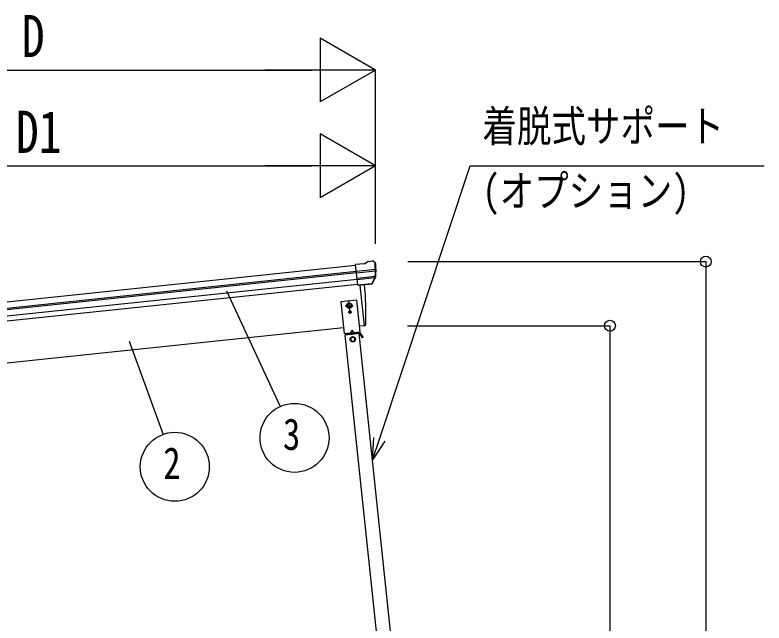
# Model space of a CAD drawing. Units: millimetres, scale not verified. Extents: x -16820 to 16820, y -11880 to 11880.
# Drawn here: x -12058 to -9713, y -3374 to -1469 of the extents above; entities that cross this region are included whole.
import ezdxf
from ezdxf.enums import TextEntityAlignment as Align

# ---------------------------------------------------------------- set-up
doc = ezdxf.new("R2010")
doc.units = ezdxf.units.MM
doc.header["$LTSCALE"] = 40
for name, color, linetype in [('0-4_YKK_13', 4, 'Continuous'), ('0-5_YKK_A1', 4, 'Continuous'), ('0-6_YKK_D', 6, 'Continuous')]:
    doc.layers.add(name, color=color, linetype=linetype)
doc.styles.add('ＭＳ ゴシック', font='')
doc.styles.get('ＭＳ ゴシック').set_extended_font_data('MS Gothic')

msp = doc.modelspace()

# ---------------------------------------------------------------- linework, layer by layer
at = {"layer": '0-4_YKK_13'}
for p, q in [((-10965.27, -2248.36), (-10991.8, -2251.14)), ((-10938.96, -2239.56), (-10938.96, -2239.56)), ((-10935.29, -2240.64), (-10935.29, -2240.64)), ((-10935.29, -2240.64), (-10930.97, -2244.14)), ((-10930.97, -2244.14), (-10930.11, -2244.84)), ((-10928.72, -2248.54), (-10929.03, -2246.69)), ((-10985.01, -2315.7), (-10991.8, -2251.14)), ((-10989.64, -2271.67), (-10929.9, -2265.39)), ((-10929.42, -2271.26), (-10989.02, -2277.53)), ((-10930.26, -2288.02), (-10987.29, -2294.01)), ((-10931.65, -2292.68), (-10986.82, -2298.48)), ((-10940.21, -2309.26), (-10930.76, -2290.95)), ((-10939.15, -2309.68), (-10929.03, -2291.42)), ((-10941.66, -2310.91), (-10985.03, -2315.47)), ((-10985.01, -2315.7), (-10975.07, -2314.65)), ((-10978.13, -2314.97), (-10964.74, -2442.36)), ((-10975.07, -2314.65), (-10974.79, -2314.71)), ((-10974.79, -2314.71), (-10949.46, -2312.05)), ((-10949.46, -2312.05), (-10949.21, -2311.93)), ((-10949.21, -2311.93), (-10941.52, -2311.12)), ((-11009.97, -2394.73), (-11013.1, -2364.89)), ((-11024.04, -2379.81), (-10999.03, -2379.81)), ((-11015.19, -2399.7), (-11003.69, -2399.7)), ((-11010.67, -2399.29), (-11011.49, -2399.29)), ((-11009.44, -2405.45), (-11009.44, -2393.95)), ((-11008.21, -2400.11), (-11007.39, -2400.11)), ((-11003.53, -2455.93), (-11007.51, -2464.86)), ((-11003.53, -2455.93), (-10997.79, -2463.84)), ((-10964.74, -2442.36), (-10962.69, -2442.07)), ((-10980.25, -2467.02), (-11024.01, -2471.62)), ((-10979.39, -2463.91), (-11022.83, -2468.48)), ((-11022.51, -2471.46), (-11022.83, -2468.48)), ((-11008.09, -2469.95), (-11008.41, -2466.96)), ((-11008.15, -2469.45), (-10996.21, -2468.19)), ((-10996.16, -2468.69), (-10996.47, -2465.71)), ((-10981.74, -2467.18), (-10982.05, -2464.19)), ((-10981.79, -2466.68), (-10979.12, -2466.4)), ((-10968.42, -2478.79), (-10976.5, -2465.35)), ((-10973.14, -2475.79), (-10971, -2474.51))]:
    msp.add_line(p, q, dxfattribs=at)
for points in [[(-10965.27, -2248.36), (-10953.67, -2241.39), (-10953.67, -2241.38)], [(-10952.44, -2240.97), (-10952.44, -2240.97), (-10938.96, -2239.56)], [(-11011.49, -2399.29), (-11011.49, -2400.11), (-11010.67, -2400.11)], [(-11009.03, -2398.47), (-11009.03, -2397.65), (-11009.85, -2397.65), (-11009.85, -2398.47)], [(-11009.85, -2400.93), (-11009.85, -2401.75), (-11009.03, -2401.75), (-11009.03, -2400.93)], [(-11007.39, -2400.11), (-11007.39, -2399.29), (-11008.21, -2399.29)], [(-10968.42, -2478.79), (-10970.57, -2480.08), (-10978.64, -2466.64)]]:
    msp.add_lwpolyline(points, dxfattribs=at)
for points in [[(-10977.79, -2461.73), (-10988.24, -2362.28), (-11037.96, -2367.51), (-11027.51, -2466.96)], [(-11011.53, -2372.31), (-11018.03, -2376.06), (-11018.03, -2383.57), (-11011.53, -2387.32), (-11005.03, -2383.57), (-11005.03, -2376.06)], [(-10987.52, -2464.77), (-11017.36, -2467.9), (-11017.57, -2465.91), (-10987.73, -2462.78)], [(-11000.58, -2477.73), (-11007.02, -2481.59), (-11006.89, -2489.1), (-11000.32, -2492.74), (-10993.89, -2488.87), (-10994.02, -2481.37)]]:
    msp.add_lwpolyline(points, close=True, dxfattribs=at)
for centre, radius in [((-11011.53, -2379.81), 8.5), ((-11011.53, -2379.81), 7.7), ((-11011.53, -2379.81), 6.5), ((-11011.53, -2379.81), 6.5), ((-11011.53, -2379.81), 6.5), ((-11009.44, -2399.7), 3.75), ((-11000.45, -2485.23), 8.5), ((-11000.45, -2485.23), 7.7), ((-11000.45, -2485.23), 6.5)]:
    msp.add_circle(centre, radius, dxfattribs=at)
for centre, radius, start, end in [((-10952.13, -2243.96), 3, 96.02369, 120.97631), ((-10938.44, -2244.53), 5, 51.04426, 95.95574), ((-11122.28, -2270.19), 192.44, 1.4271, 6.57578), ((-11129.62, -2269.65), 202, 354.13916, 6), ((-11129.62, -2269.65), 200.2, 354.20009, 359.53883), ((-10884.63, -2263.28), 45.32, 182.67122, 185.64518), ((-10929.23, -2272.6), 1.35, 95.1605, 97.91927), ((-10926.63, -2271.04), 2.74, 179.02151, 184.43412), ((-10933.42, -2289.58), 3, 332.69111, 354.20009), ((-10931.66, -2289.97), 3, 331, 354.13916), ((-11859.34, -2402.15), 900, 357.63919, 5.64986), ((-10941.77, -2308.23), 2.99, 285.2717, 331.00739), ((-11010.67, -2398.47), 0.82, 270, 0), ((-11010.67, -2400.93), 0.82, 0, 90), ((-11008.21, -2398.47), 0.82, 180, 270), ((-11008.21, -2400.93), 0.82, 90, 180), ((-10963.1, -2439.1), 3, 278, 357.63919), ((-10979.07, -2466.9), 3, 31, 96), ((-10979.07, -2466.9), 0.5, 31, 96)]:
    msp.add_arc(centre, radius, start, end, dxfattribs=at)
for centre, major_axis, ratio, start_param, end_param in [((-10930.98, -2248.14), (-0.87, 5.91), 0.020485, 0.671432, 1.5691306), ((-10936.38, -2243.62), (5.88, -1.31), 0.24881, 0.460585, 0.4641038), ((-10932, -2247.17), (-2.34, 1.9), 0.995767, 3.9859716, 4.712389), ((-11127.31, -2291.6), (-20.92, 199.05), 0.994373, 4.7113789, 4.7277536), ((-10941.97, -2307.93), (-0.11, 3), 0.642905, 3.2459383, 4.203928), ((-10941.84, -2308.14), (1.66, -2.51), 0.997631, 5.8041905, 5.8929484), ((-10941.91, -2308.03), (3.53, -2.11), 0.650902, 5.2561448, 5.3289554), ((-10939.54, -2307.68), (1.08, 3.13), 0.040856, 2.1135035, 2.1416249)]:
    msp.add_ellipse(centre, major_axis=major_axis, ratio=ratio, start_param=start_param, end_param=end_param, dxfattribs=at)
at = {"layer": '0-5_YKK_A1'}
for p, q in [((-12987.67, -2462.93), (-10991.59, -2253.13)), ((-12985.69, -2481.82), (-10989.6, -2272.03)), ((-12985.26, -2486), (-10989.16, -2276.21)), ((-12983.16, -2505.86), (-10987.07, -2296.07)), ((-10985.31, -2312.8), (-12981.4, -2522.6)), ((-10978.13, -2314.97), (-10964.74, -2442.36)), ((-11029.38, -2449.16), (-12892.08, -2644.93)), ((-10964.74, -2442.36), (-10979.66, -2443.93)), ((-10856.76, -4063.23), (-11024.01, -2471.62)), ((-10813, -4058.63), (-10980.25, -2467.02))]:
    msp.add_line(p, q, dxfattribs=at)
at = {"layer": '0-6_YKK_D'}
for p, q in [((-10929.7, -1641.54), (-11102.9, -1541.54)), ((-11102.9, -1541.54), (-11102.9, -1741.54)), ((-10929.7, -2186.21), (-10929.7, -1640.54)), ((-12848.08, -1641.54), (-11129.7, -1641.54)), ((-10929.7, -1641.54), (-11276.11, -1641.54)), ((-10929.7, -1641.54), (-11102.9, -1741.54)), ((-10929.7, -1941.54), (-11102.9, -1841.54)), ((-11102.9, -1841.54), (-11102.9, -2041.54)), ((-12769.83, -1941.54), (-11129.7, -1941.54)), ((-10929.7, -1941.54), (-11276.11, -1941.54)), ((-10929.7, -1941.54), (-11102.9, -2041.54)), ((-10929.7, -2185.21), (-10929.7, -1940.54)), ((-10827.86, -2241.54), (-9894.64, -2241.54)), ((-9895.64, -2241.54), (-9895.64, -4644.95)), ((-11395.3, -2333.37), (-11228.12, -2695.67)), ((-10828.86, -2442.36), (-10194.64, -2442.36)), ((-10195.64, -2442.36), (-10195.64, -4644.95)), ((-11700.8, -2490.64), (-11594.52, -2782.79))]:
    msp.add_line(p, q, dxfattribs=at)
for points in [[(-10938.7, -2862.44), (-10917.28, -2797.9), (-10633.05, -1941.54), (-9713.37, -1941.54)], [(-10899.98, -2803.64), (-10938.7, -2862.44), (-10934.57, -2792.16)]]:
    msp.add_lwpolyline(points, dxfattribs=at)
for centre, radius in [((-9895.64, -2241.54), 17), ((-10195.64, -2442.36), 17), ((-11182.87, -2793.73), 108), ((-11557.6, -2884.28), 108)]:
    msp.add_circle(centre, radius, dxfattribs=at)

# ---------------------------------------------------------------- texts
at = {"layer": '0-6_YKK_D', "style": 'ＭＳ ゴシック', "width": 0.8}
for s, height, p in [('D', 132, (-12036.89, -1640.54)), ('着脱式サポート', 98.97, (-10594.57, -1896.37)), ('D1', 132, (-12055.36, -1940.54)), ('(オプション)', 98.97, (-10594.57, -2098.87)), ('3', 98.97, (-11218.87, -2861.23)), ('2', 98.97, (-11593.6, -2951.78))]:
    msp.add_text(s, height=height, dxfattribs=at).set_placement(p, align=Align.BOTTOM_LEFT)

doc.saveas('drawing.dxf')
